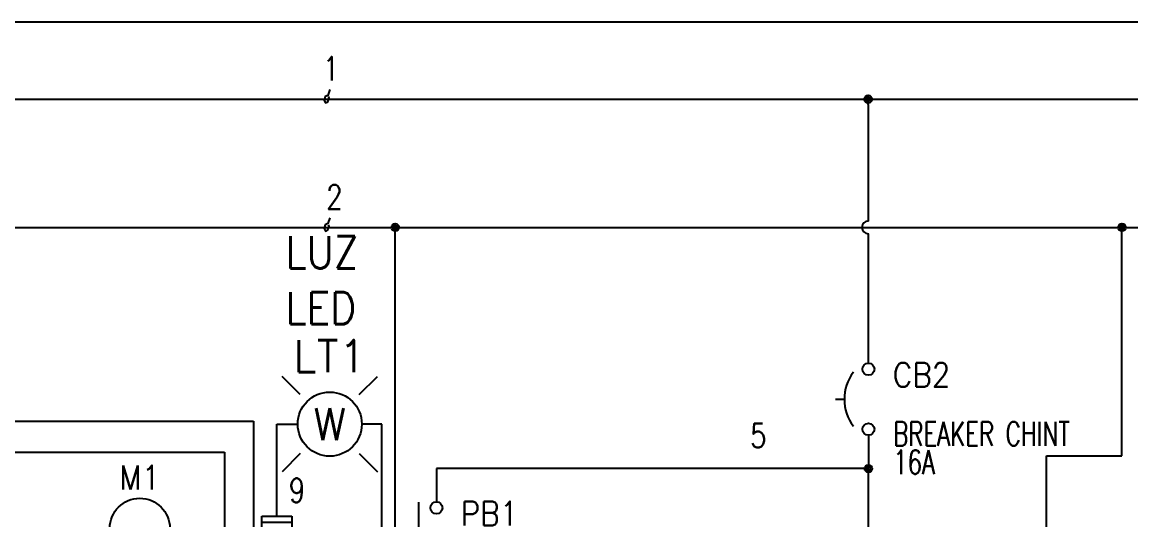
# Model space of a CAD drawing. Header units: millimetres. Extents: x 123.5 to 144.3, y 105.4 to 121.6.
# Drawn here: x 131.23 to 139.88, y 117.71 to 121.59 of the extents above; entities that cross this region are included whole.
import ezdxf
from ezdxf.enums import TextEntityAlignment as Align

# ---------------------------------------------------------------- set-up
doc = ezdxf.new("R2010")
doc.units = ezdxf.units.MM
doc.linetypes.add('HIDDEN2', pattern=[0.1875, 0.125, -0.0625])
for name, color, linetype in [('BLK_12AWG', 7, 'Continuous'), ('DESC', 250, 'Continuous'), ('MISC', 7, 'Continuous'), ('SYMS', 7, 'Continuous'), ('TAGS', 250, 'Continuous'), ('WIRES', 7, 'Continuous')]:
    doc.layers.add(name, color=color, linetype=linetype)
doc.layers.add('WIRENO', color=7, linetype='Continuous', true_color=0x000000)
doc.styles.add('WD', font='romans.shx')

# ---------------------------------------------------------------- blocks, each defined once
blk = doc.blocks.new('WD_WNH')
at = {"linetype": 'Continuous', "style": 'WD', "width": 0.8}
blk.add_attdef('WIRENO', text='', height=0.125, dxfattribs=at).set_placement((0, 0.0625), align=Align.CENTER)
at = {"style": 'WD', "flags": 1}
for tag, p in [('W01USER', (0, 0.0781)), ('W02USER', (0, 0.0703)), ('W03USER', (0, 0.0625)), ('W04USER', (0, 0.0547)), ('W05USER', (0, 0.0469)), ('W06USER', (0, 0.0391)), ('W07USER', (0, 0.0312)), ('W08USER', (0, 0.0234)), ('W09USER', (0, 0.0156)), ('W10USER', (0, 0.0078))]:
    blk.add_attdef(tag, text='', height=0.005, dxfattribs=at).set_placement(p, align=Align.CENTER)
blk = doc.blocks.new('VCB1')
at = {"linetype": 'HIDDEN2'}
blk.add_line((-0.1712, 0), (-0.125, 0), dxfattribs=at)
for centre in [(0, 0.1562), (0, -0.1562)]:
    blk.add_circle(centre, 0.0312)
blk.add_arc((0.1094, 0), 0.2344, 143.1301, 216.8699)
at = {"style": 'WD'}
for tag, p, width in [('INST', (0.2188, 0.3883), 0.7), ('LOC', (0.2188, 0.2188), 0.7), ('TAG1', (0.1269, 0.0644), 0.9), ('XREF', (0.1287, -0.09), 0.7), ('DESC1', (0.1287, -0.242), 0.7), ('DESC2', (0.1287, -0.3893), 0.7)]:
    blk.add_attdef(tag, p, '', height=0.125, dxfattribs=dict(at, width=width))
at = {"linetype": 'Continuous', "style": 'WD'}
for tag, height, flags, p in [('TERM01', 0.125, 8, (-0.055, 0.2066)), ('MFG', 0.01, 9, (-0.1421, -0.0881)), ('CAT', 0.01, 9, (-0.1421, -0.0731))]:
    blk.add_attdef(tag, text='', height=height, dxfattribs=dict(at, flags=flags)).set_placement(p, align=Align.RIGHT)
at = {"style": 'WD', "width": 0.7}
blk.add_attdef('RATING1', text='', height=0.125, dxfattribs=at).set_placement((-0.1875, 0.0625), align=Align.RIGHT)
at = {"color": 7, "style": 'WD', "flags": 1}
for tag, p in [('X2TERM01', (0, 0.1875)), ('X8TERM02', (0, -0.1875))]:
    blk.add_attdef(tag, p, '', height=0.0125, dxfattribs=at)
at = {"color": 7, "style": 'WD'}
for tag, p in [('X4LINK', (-0.25, 0)), ('X1LINK', (0, 0))]:
    blk.add_attdef(tag, p, '', height=0.01, dxfattribs=at)
at = {"style": 'WD', "flags": 9}
for tag, p in [('FAMILY', (-0.1421, -0.0365)), ('CONTACT', (-0.1288, -0.1291))]:
    blk.add_attdef(tag, text='', height=0.01, dxfattribs=at).set_placement(p, align=Align.RIGHT)
at = {"linetype": 'Continuous', "style": 'WD', "flags": 9}
blk.add_attdef('ASSYCODE', text='', height=0.01, dxfattribs=at).set_placement((-0.1533, -0.1061), align=Align.CENTER)
at = {"linetype": 'Continuous', "style": 'WD', "flags": 8}
blk.add_attdef('TERM02', text='', height=0.125, dxfattribs=at).set_placement((-0.0407, -0.2134), align=Align.TOP_RIGHT)
blk = doc.blocks.new('WDDOT')
for radius in [0.03, 0.0187, 0.00929]:
    blk.add_circle((0, 0), radius)
blk = doc.blocks.new('VPB11')
for p, q in [((-0.0938, 0.1849), (-0.0938, -0.1801)), ((-0.2022, 0), (-0.0938, 0))]:
    blk.add_line(p, q)
for centre in [(0, 0.1562), (0, -0.1562)]:
    blk.add_circle(centre, 0.0312)
at = {"style": 'WD'}
for tag, p, width in [('INST', (0.1269, 0.3902), 0.7), ('LOC', (0.1269, 0.2206), 0.7), ('TAG1', (0.1269, 0.0644), 0.9), ('XREF', (0.1287, -0.09), 0.7), ('DESC1', (0.1287, -0.242), 0.7), ('DESC2', (0.1287, -0.3982), 0.7)]:
    blk.add_attdef(tag, p, '', height=0.125, dxfattribs=dict(at, width=width))
at = {"linetype": 'Continuous', "style": 'WD'}
for tag, height, flags, p in [('TERM01', 0.125, 8, (-0.055, 0.2223)), ('MFG', 0.01, 9, (-0.1421, -0.0881)), ('CAT', 0.01, 9, (-0.1421, -0.0731))]:
    blk.add_attdef(tag, text='', height=height, dxfattribs=dict(at, flags=flags)).set_placement(p, align=Align.RIGHT)
at = {"color": 7, "style": 'WD', "flags": 1}
for tag, p in [('X2TERM01', (0, 0.1875)), ('X8TERM02', (0, -0.1875))]:
    blk.add_attdef(tag, p, '', height=0.0125, dxfattribs=at)
at = {"color": 7, "style": 'WD'}
for tag, p in [('X4LINK', (-0.2656, 0)), ('X1LINK', (0, 0))]:
    blk.add_attdef(tag, p, '', height=0.01, dxfattribs=at)
at = {"style": 'WD'}
for tag, flags, p in [('CONTACT', 1, (-0.1421, -0.0531)), ('FAMILY', 9, (-0.1421, -0.0365))]:
    blk.add_attdef(tag, text='', height=0.01, dxfattribs=dict(at, flags=flags)).set_placement(p, align=Align.RIGHT)
at = {"linetype": 'Continuous', "style": 'WD', "flags": 9}
blk.add_attdef('ASSYCODE', text='', height=0.01, dxfattribs=at).set_placement((-0.1551, -0.1064), align=Align.CENTER)
at = {"linetype": 'Continuous', "style": 'WD', "flags": 8}
blk.add_attdef('TERM02', text='', height=0.125, dxfattribs=at).set_placement((-0.0407, -0.2291), align=Align.TOP_RIGHT)
blk = doc.blocks.new('HLT1W')
for p, q in [((-0.1149, 0.1149), (-0.1856, 0.1856)), ((0.1149, 0.1149), (0.1856, 0.1856)), ((-0.1149, -0.1149), (-0.1856, -0.1856)), ((0.1149, -0.1149), (0.1856, -0.1856))]:
    blk.add_line(p, q)
blk.add_circle((0, 0), 0.125)
at = {"style": 'WD', "width": 0.7}
for tag, p in [('INST', (0.0055, 0.5282)), ('LOC', (0.0055, 0.3586))]:
    blk.add_attdef(tag, text='', height=0.125, dxfattribs=at).set_placement(p, align=Align.CENTER)
at = {"style": 'WD'}
blk.add_attdef('TAG1', text='', height=0.125, dxfattribs=at).set_placement((0, 0.2024), align=Align.CENTER)
at = {"style": 'WD', "flags": 9}
blk.add_attdef('FAMILY', text='', height=0.01, dxfattribs=at).set_placement((-0.0053, 0.1606), align=Align.CENTER)
at = {"linetype": 'Continuous', "style": 'WD', "flags": 1}
for tag, p in [('CAT', (0, 0.1403)), ('MFG', (0, 0.1208))]:
    blk.add_attdef(tag, text='', height=0.01, dxfattribs=at).set_placement(p, align=Align.MIDDLE)
at = {"linetype": 'Continuous', "style": 'WD', "flags": 9}
blk.add_attdef('ASSYCODE', text='', height=0.01, dxfattribs=at).set_placement((-0.001, 0.0957), align=Align.CENTER)
at = {"style": 'WD'}
for tag, p, width in [('DESC1', (1.125, 0), 0.9), ('WDTAGALT', (1.125, -0.3125), 0.7)]:
    blk.add_attdef(tag, p, '', height=0.125, dxfattribs=dict(at, width=width))
blk.add_attdef('COLOR', text='', height=0.125, dxfattribs=at).set_placement((0, 0), align=Align.MIDDLE)
at = {"style": 'WD', "flags": 1}
for tag, p in [('X4TERM01', (-0.125, 0)), ('X1TERM02', (0.125, 0))]:
    blk.add_attdef(tag, p, '', height=0.0125, dxfattribs=at)
at = {"linetype": 'Continuous', "style": 'WD', "flags": 8}
blk.add_attdef('TERM01', text='', height=0.125, dxfattribs=at).set_placement((-0.175, -0.0314), align=Align.TOP_RIGHT)
blk.add_attdef('TERM02', text='', height=0.125, dxfattribs=at).set_placement((0.175, -0.0314), align=Align.TOP_LEFT)
at = {"style": 'WD', "width": 0.9}
blk.add_attdef('DESC2', text='', height=0.125, dxfattribs=at).set_placement((1.125, -0.0312), align=Align.TOP_LEFT)
blk = doc.blocks.new('HMS1')
blk.add_circle((0, 0), 0.1562)
at = {"style": 'WD'}
for tag, width, p in [('INST', 0.7, (0.0055, 0.5282)), ('LOC', 0.7, (0.0055, 0.3586)), ('TAG1', 0.9, (0, 0.2024))]:
    blk.add_attdef(tag, text='', height=0.125, dxfattribs=dict(at, width=width)).set_placement(p, align=Align.CENTER)
at = {"style": 'WD', "flags": 9}
blk.add_attdef('FAMILY', text='', height=0.01, dxfattribs=at).set_placement((-0.0053, 0.1698), align=Align.CENTER)
at = {"style": 'WD'}
for tag, p, width in [('DESC1', (1.126, 0.0757), 0.9), ('DESC2', (1.126, -0.0806), 0.9), ('DESC3', (1.126, -0.2368), 0.9), ('XREFNO', (1.3591, -0.3931), 0.8), ('XREFNC', (1.3591, -0.5493), 0.8)]:
    blk.add_attdef(tag, p, '', height=0.125, dxfattribs=dict(at, width=width))
at = {"linetype": 'Continuous', "style": 'WD', "flags": 9}
blk.add_attdef('ASSYCODE', text='', height=0.01, dxfattribs=at).set_placement((0.0004, 0.1129), align=Align.CENTER)
at = {"linetype": 'Continuous', "style": 'WD', "flags": 1}
for tag, p in [('MFG', (0, 0.1404)), ('CAT', (0, 0.1593))]:
    blk.add_attdef(tag, text='', height=0.01, dxfattribs=at).set_placement(p, align=Align.MIDDLE)
at = {"style": 'WD', "flags": 1}
for tag, p in [('X4TERM01', (-0.1562, 0)), ('X1TERM02', (0.1562, 0))]:
    blk.add_attdef(tag, p, '', height=0.0125, dxfattribs=at)
at = {"linetype": 'Continuous', "style": 'WD'}
blk.add_attdef('TERM01', text='', height=0.125, dxfattribs=at).set_placement((-0.2, -0.0349), align=Align.TOP_RIGHT)
blk.add_attdef('TERM02', text='', height=0.125, dxfattribs=at).set_placement((0.2, -0.0349), align=Align.TOP_LEFT)
at = {"style": 'WD', "width": 0.8, "flags": 8}
for tag, p in [('NO', (1.126, -0.3931)), ('NC', (1.126, -0.5493))]:
    blk.add_attdef(tag, p, '', height=0.125, dxfattribs=at)
blk = doc.blocks.new('VFU0')
for p, q in [((-0.0781, -0.1875), (-0.0781, 0.1875)), ((-0.0781, 0.1875), (0.0781, 0.1875)), ((0.0781, 0.1875), (0.0781, -0.1875)), ((-0.0781, 0.1562), (0.0781, 0.1562)), ((-0.0781, -0.1562), (0.0781, -0.1562)), ((0.0781, -0.1875), (-0.0781, -0.1875))]:
    blk.add_line(p, q)
at = {"linetype": 'Continuous', "style": 'WD'}
for tag, height, flags, p in [('TERM01', 0.0625, 8, (-0.055, 0.2066)), ('ASSYCODE', 0.01, 9, (-0.0785, -0.1049)), ('MFG', 0.01, 9, (-0.0796, -0.0881)), ('CAT', 0.01, 9, (-0.0796, -0.0731))]:
    blk.add_attdef(tag, text='', height=height, dxfattribs=dict(at, flags=flags)).set_placement(p, align=Align.RIGHT)
at = {"color": 7, "style": 'WD', "flags": 1}
for tag, p in [('X2TERM01', (0, 0.1875)), ('X8TERM02', (0, -0.1875))]:
    blk.add_attdef(tag, p, '', height=0.01, dxfattribs=at)
at = {"style": 'WD', "width": 0.7}
for tag, p in [('INST', (0.1852, 0.1626)), ('LOC', (0.1852, 0.0778)), ('DESC1', (0.1803, -0.1027)), ('DESC2', (0.1803, -0.1968)), ('DESC3', (0.1803, -0.2814))]:
    blk.add_attdef(tag, p, '', height=0.0625, dxfattribs=at)
blk.add_attdef('RATING1', text='', height=0.0938, rotation=90, dxfattribs=at).set_placement((0, 0), align=Align.MIDDLE_CENTER)
at = {"style": 'WD', "flags": 9}
blk.add_attdef('FAMILY', text='', height=0.01, dxfattribs=at).set_placement((-0.0796, -0.0365), align=Align.RIGHT)
at = {"linetype": 'Continuous', "style": 'WD', "flags": 8}
blk.add_attdef('TERM02', text='', height=0.0625, dxfattribs=at).set_placement((-0.0407, -0.2134), align=Align.TOP_RIGHT)

msp = doc.modelspace()

# ---------------------------------------------------------------- linework, layer by layer
at = {"color": 7, "linetype": 'Continuous'}
msp.add_line((144.2555, 121.5905), (123.5055, 121.5905), dxfattribs=at)
at = {"layer": 'BLK_12AWG'}
for p, q in [((124.4182, 120.99), (142.7932, 120.99)), ((137.8279, 120.9487), (137.8279, 120.99)), ((137.8297, 120.04), (137.8297, 120.9487)), ((124.4182, 119.99), (142.7932, 119.99)), ((134.141, 116.1811), (134.141, 119.99)), ((139.8066, 118.2096), (139.8066, 119.99)), ((137.8297, 118.9313), (137.8297, 119.94)), ((139.2192, 115.1991), (139.2192, 118.2096)), ((139.2192, 118.2096), (139.8066, 118.2096))]:
    msp.add_line(p, q, dxfattribs=at)
msp.add_arc((137.8297, 119.99), 0.05, 90, 270, dxfattribs=at)
at = {"layer": 'WIRENO'}
for points in [[(133.6307, 121.065), (133.6156, 121.0196), (133.5959, 121.0098), (133.5861, 120.9804), (133.596, 120.9607), (133.6156, 120.9705), (133.6254, 121), (133.6205, 121.0098)], [(133.6307, 120.065), (133.6156, 120.0196), (133.5959, 120.0098), (133.5861, 119.9804), (133.596, 119.9607), (133.6156, 119.9705), (133.6254, 120), (133.6205, 120.0098)]]:
    msp.add_lwpolyline(points, dxfattribs=at)
at = {"layer": 'WIRES'}
for p, q in [((126.2933, 118.4799), (133.0353, 118.4799)), ((133.0353, 118.4799), (133.0353, 116.1987)), ((133.2191, 118.4561), (133.3805, 118.4561)), ((133.2191, 117.7394), (133.2191, 118.4561)), ((134.0358, 118.4561), (133.8805, 118.4561)), ((134.0358, 116.9802), (134.0358, 118.4561)), ((137.8297, 118.3688), (137.8297, 118.1096)), ((126.7933, 118.2376), (132.8093, 118.2376)), ((132.8093, 118.2376), (132.8093, 116.1417)), ((137.8297, 118.1096), (134.4617, 118.1096)), ((134.4617, 118.1096), (134.4617, 117.8503)), ((137.8297, 114.2852), (137.8297, 118.1096))]:
    msp.add_line(p, q, dxfattribs=at)

# ---------------------------------------------------------------- block references
at = {"layer": 'SYMS'}
for p in [(137.8279, 120.99), (134.141, 119.99), (139.8066, 119.99), (137.8297, 118.1096)]:
    msp.add_blockref('WDDOT', p, dxfattribs=at)
ref = msp.add_blockref('HLT1W', (133.6305, 118.4561), dxfattribs=dict(at, xscale=2, yscale=2, zscale=2))
ref.add_attrib('DESC2', 'LED', dxfattribs={"layer": 'DESC', "height": 0.25, "style": 'WD', "width": 0.9}).set_placement((133.2864, 119.4854), align=Align.TOP_LEFT)
ref.add_attrib('DESC1', 'LUZ', (133.2864, 119.6708), dxfattribs={"layer": 'DESC', "height": 0.25, "style": 'WD', "width": 0.9})
ref.add_attrib('TAG1', 'LT1', dxfattribs={"layer": 'TAGS', "height": 0.25, "style": 'WD'}).set_placement((133.6305, 118.8609), align=Align.CENTER)
ref.add_attrib('COLOR', 'W', dxfattribs={"layer": 'MISC', "height": 0.25, "style": 'WD'}).set_placement((133.6305, 118.4561), align=Align.MIDDLE)
ref = msp.add_blockref('VCB1', (137.8297, 118.6501), dxfattribs=dict(at, xscale=1.5, yscale=1.5, zscale=1.5))
ref.add_attrib('DESC2', '16A', (138.0227, 118.0661), dxfattribs={"layer": 'DESC', "height": 0.1875, "style": 'WD', "width": 0.7})
ref.add_attrib('DESC1', 'BREAKER CHINT', (138.0227, 118.2871), dxfattribs={"layer": 'DESC', "height": 0.1875, "style": 'WD', "width": 0.7})
ref.add_attrib('TAG1', 'CB2', (138.0201, 118.7466), dxfattribs={"layer": 'TAGS', "height": 0.1875, "style": 'WD', "width": 0.9})
ref = msp.add_blockref('HMS1', (132.1496, 117.6435), dxfattribs=dict(at, xscale=1.5, yscale=1.5, zscale=1.5))
ref.add_attrib('TAG1', 'M1', dxfattribs={"layer": 'TAGS', "height": 0.1875, "style": 'WD', "width": 0.9}).set_placement((132.1496, 117.9471), align=Align.CENTER)
ref = msp.add_blockref('VPB11', (134.4617, 117.5691), dxfattribs=dict(at, xscale=1.5, yscale=1.5, zscale=1.5))
ref.add_attrib('DESC2', 'ON-OFF', (134.9321, 117.1142), dxfattribs={"layer": 'DESC', "height": 0.1875, "style": 'WD', "width": 0.7})
ref.add_attrib('DESC1', 'SWITCH', (135.013, 117.3704), dxfattribs={"layer": 'DESC', "height": 0.1875, "style": 'WD', "width": 0.7})
ref.add_attrib('TAG1', 'PB1', (134.6521, 117.6656), dxfattribs={"layer": 'TAGS', "height": 0.1875, "style": 'WD', "width": 0.9})
at = {"layer": 'SYMS', "xscale": 1.5, "yscale": 1.5, "zscale": 1.5}
msp.add_blockref('VFU0', (133.2181, 117.4582), dxfattribs=at)
at = {"layer": 'WIRENO'}
ref = msp.add_blockref('WD_WNH', (133.5847, 120.9125), dxfattribs=dict(at, xscale=1.5, yscale=1.5, zscale=1.5))
ref.add_attrib('WIRENO', '1', dxfattribs={"linetype": 'Continuous', "height": 0.1875, "style": 'WD', "width": 0.8}).set_placement((133.6399, 121.0784), align=Align.BOTTOM_CENTER)
ref = msp.add_blockref('WD_WNH', (133.6116, 119.9113), dxfattribs=dict(at, xscale=1.5, yscale=1.5, zscale=1.5))
ref.add_attrib('WIRENO', '2', dxfattribs={"linetype": 'Continuous', "height": 0.1875, "style": 'WD', "width": 0.8}).set_placement((133.6669, 120.0772), align=Align.BOTTOM_CENTER)
ref = msp.add_blockref('WD_WNH', (136.9166, 118.0509), dxfattribs=dict(at, xscale=1.5, yscale=1.5, zscale=1.5))
ref.add_attrib('WIRENO', '5', dxfattribs={"linetype": 'Continuous', "height": 0.1875, "style": 'WD', "width": 0.8}).set_placement((136.9718, 118.2168), align=Align.BOTTOM_CENTER)
ref = msp.add_blockref('WD_WNH', (133.3201, 117.6239), dxfattribs=dict(at, xscale=1.5, yscale=1.5, zscale=1.5))
ref.add_attrib('WIRENO', '9', dxfattribs={"linetype": 'Continuous', "height": 0.1875, "style": 'WD', "width": 0.8}).set_placement((133.3754, 117.7898), align=Align.BOTTOM_CENTER)

doc.saveas('drawing.dxf')
